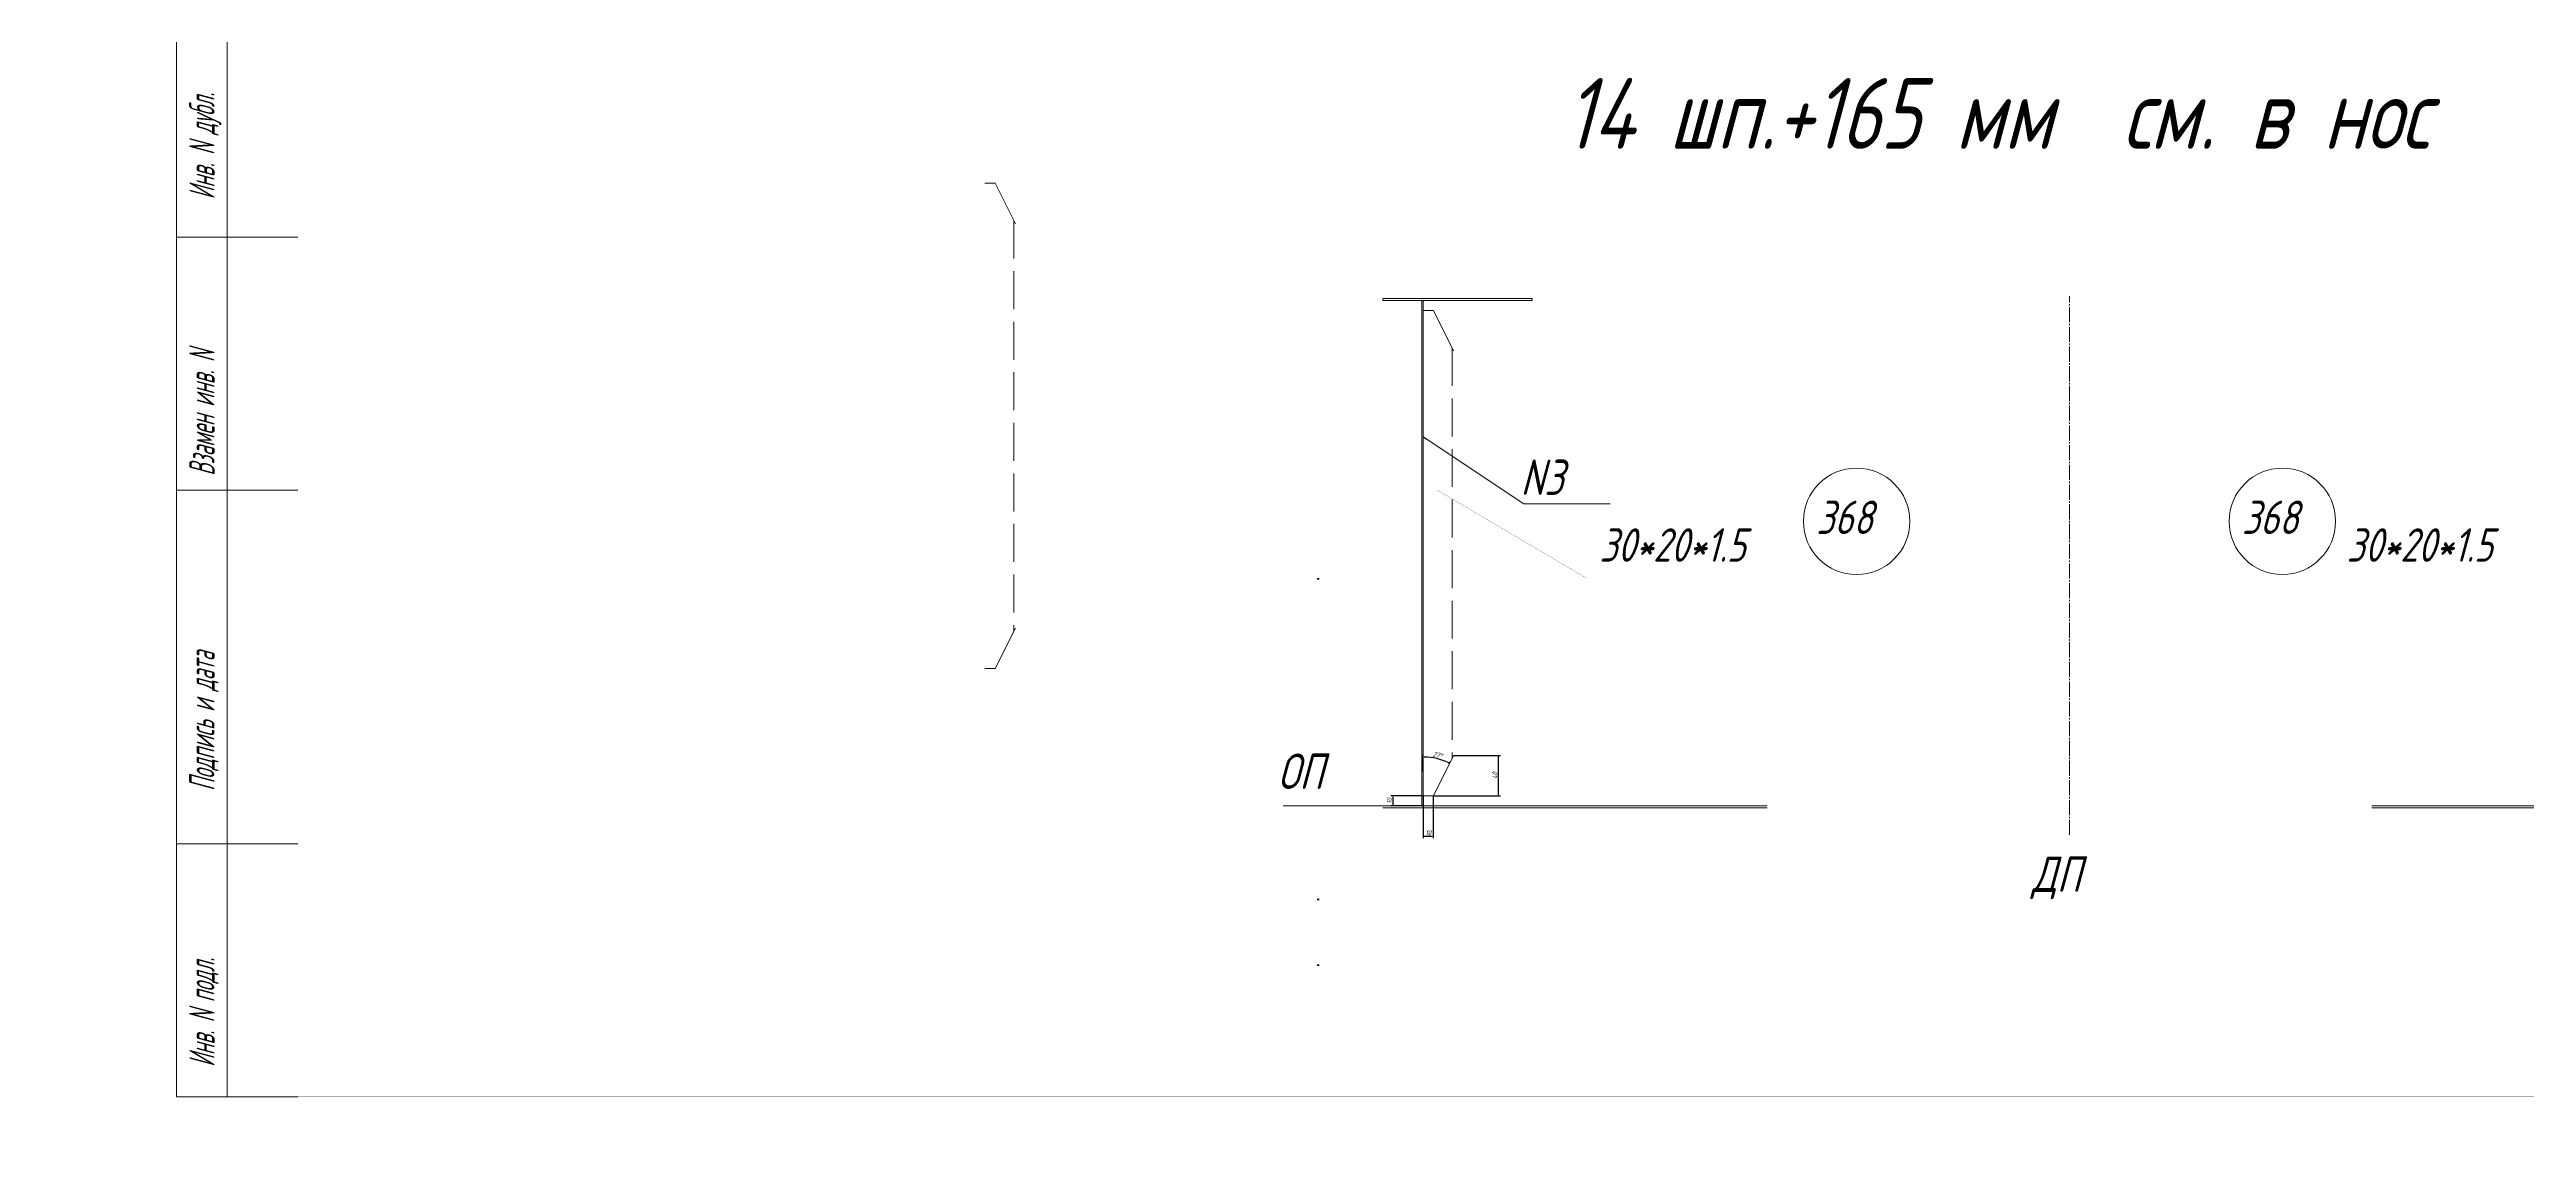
# Model space of a CAD drawing. Header units: millimetres. Extents: x 77380 to 135900, y -26587 to 17301.
# Drawn here: x 119035 to 121484, y -1866 to -780 of the extents above; entities that cross this region are included whole.
import ezdxf

# ---------------------------------------------------------------- set-up
doc = ezdxf.new("R2010")
doc.units = ezdxf.units.MM
for name, pattern in [('K5LT32768', [0]), ('K5LT32769', [50, 37.5, -12.5]), ('K5LT32772', [0]), ('K5LT32776', [0]), ('K5LT32780', [0]), ('K5LT32784', [850.2, 600, -125, 0.2, -125]), ('K5LT32835', [0]), ('K5LT_AXLED', [19.5, 15, -1.5, 1.5, -1.5]), ('K5LT_BASIC', [0]), ('K5LT_THIN', [0]), ('K5LT_THIN_INCLUDED_TO_HATCHING', [0])]:
    doc.linetypes.add(name, pattern=pattern)
doc.layers.add('4001', color=7, linetype='Continuous')
doc.layers.add('РАЗМЕРЫ', color=3, linetype='Continuous', lineweight=25)
doc.styles.add('KDIMTEXTSTYLE', font='GOST_AU.SHX', dxfattribs={"width": 0.96, "oblique": 15, "height": 5})
doc.styles.add('KTEXTSTYLE', font='GOST_AU.SHX', dxfattribs={"width": 0.96, "height": 5})
doc.dimstyles.new('KDIMSTYLE (1.00)', dxfattribs={"dimtxt": 5, "dimasz": 1, "dimexe": 2, "dimexo": 0, "dimgap": 1, "dimtad": 1, "dimtxsty": 'KDIMTEXTSTYLE', "dimsah": 1, "dimcen": 0, "dimdle": 1, "dimadec": 0, "dimazin": 0, "dimtfac": 0.667, "dimtmove": 0, "dimatfit": 3, "dimfxl": 1, "dimtvp": 1, "dimtolj": 1, "dimtzin": 0, "dimarcsym": 0})

# ---------------------------------------------------------------- blocks, each defined once
blk = doc.blocks.new('U102')
at = {"color": 7, "linetype": 'K5LT32780', "const_width": 0.18}
blk.add_lwpolyline([(110125.3, 12764.4), (118535.3, 12764.4), (118535.3, 18704.4), (110125.3, 18704.4)], close=True, dxfattribs=at)
blk = doc.blocks.new('U214')
at = {"color": 6, "linetype": 'K5LT32776', "lineweight": 18, "true_color": 0xff00ff}
for p, q in [((118615.3, 12814.4), (118615.3, 14264.4)), ((118615.3, 14264.4), (118735.3, 14264.4)), ((118615.3, 13914.4), (118735.3, 13914.4)), ((118735.3, 13664.4), (118615.3, 13664.4)), ((118615.3, 13414.4), (118735.3, 13414.4)), ((118735.3, 13064.4), (118615.3, 13064.4)), ((118735.3, 12814.4), (118615.3, 12814.4))]:
    blk.add_line(p, q, dxfattribs=at)
at = {"color": 7, "linetype": 'K5LT32780', "lineweight": 18}
blk.add_line((118665.3, 14264.4), (118665.3, 12814.4), dxfattribs=at)
at = {"color": 7, "char_height": 2.5, "attachment_point": 1, "rotation": 90, "style": 'KTEXTSTYLE'}
for s, insert in [('\\H3.5;\\W0.965;\\Q15;\\Q15;\\W0.665;\\H25.00;Подпись и дата', (118627.8, 13969.8)), ('\\H3.5;\\W0.965;\\Q15;\\Q15;\\W0.665;\\H25.00;Инв. N дубл.', (118627.8, 13701.9)), ('\\H3.5;\\W0.965;\\Q15;\\Q15;\\W0.665;\\H25.00;Взамен инв. N', (118627.8, 13428.6)), ('\\H3.5;\\W0.965;\\Q15;\\Q15;\\W0.665;\\H25.00;Подпись и дата', (118627.8, 13116.9)), ('\\H3.5;\\W0.965;\\Q15;\\Q15;\\W0.665;\\H25.00;Инв. N подл.', (118627.8, 12844))]:
    blk.add_mtext(s, dxfattribs=dict(at, insert=insert))
blk = doc.blocks.new('U213')
at = {"color": 6, "linetype": 'K5LT32776', "lineweight": 18, "true_color": 0xff00ff}
for p, q in [((118735.3, 15684.4), (118615.3, 15684.4)), ((118615.3, 14484.4), (118615.3, 15684.4)), ((118735.3, 15084.4), (118615.3, 15084.4)), ((118735.3, 14484.4), (118615.3, 14484.4))]:
    blk.add_line(p, q, dxfattribs=at)
at = {"color": 7, "linetype": 'K5LT32780', "lineweight": 18}
blk.add_line((118665.3, 15684.4), (118665.3, 14484.4), dxfattribs=at)
blk.add_blockref('U214', (0, 0))
at = {"color": 7, "char_height": 2.5, "attachment_point": 1, "rotation": 90, "style": 'KTEXTSTYLE'}
for s, insert in [('\\H3.5;\\W0.965;\\Q15;\\Q15;\\W0.665;\\H25.00;Первичное применение', (118627.8, 15233.2)), ('\\H3.5;\\W0.965;\\Q15;\\Q15;\\W0.665;\\H25.00;Справ. N', (118627.8, 14706.6))]:
    blk.add_mtext(s, dxfattribs=dict(at, insert=insert))
blk = doc.blocks.new('U211')
at = {"color": 7, "linetype": 'K5LT32780', "const_width": 0.18}
for points in [[(118535.3, 12764.4), (126945.3, 12764.4), (126945.3, 18704.4), (118535.3, 18704.4)], [(118735.3, 12814.4), (126895.3, 12814.4), (126895.3, 18654.4), (118735.3, 18654.4)]]:
    blk.add_lwpolyline(points, close=True, dxfattribs=at)
blk.add_blockref('U213', (0, 0))
blk = doc.blocks.new('U227')
at = {"layer": '4001', "color": 7, "linetype": 'K5LT32835', "lineweight": 18}
for p, q in [((119848.2, 13467), (119848.2, 13467)), ((119848.2, 13467), (119848.3, 13467)), ((119848.3, 13466.9), (119848.3, 13467)), ((119848.3, 13466.9), (119848.3, 13467)), ((119848.5, 13466.8), (119848.4, 13466.9)), ((119848.4, 13466.9), (119848.4, 13466.9)), ((119848.4, 13466.8), (119848.5, 13466.9)), ((119848.4, 13466.9), (119848.4, 13466.9)), ((119848.5, 13466.7), (119848.5, 13466.8)), ((119848.5, 13466.7), (119848.6, 13466.8)), ((119848.5, 13466.8), (119848.6, 13466.8)), ((119848.6, 13466.6), (119848.6, 13466.8)), ((119848.6, 13466.6), (119848.8, 13466.7)), ((119848.6, 13466.7), (119848.7, 13466.7)), ((119848.8, 13466.4), (119848.7, 13466.7)), ((119848.7, 13466.5), (119848.7, 13466.7)), ((119848.7, 13466.5), (119848.9, 13466.6)), ((119848.7, 13466.6), (119848.9, 13466.6)), ((119848.9, 13466.4), (119848.8, 13466.6)), ((119848.8, 13466.4), (119849.1, 13466.5)), ((119848.8, 13466.5), (119849, 13466.5)), ((119849, 13466.3), (119848.9, 13466.6)), ((119848.9, 13466.3), (119849.2, 13466.4)), ((119848.9, 13466.3), (119849.2, 13466.4)), ((119849.1, 13466.1), (119849, 13466.5)), ((119849, 13466.2), (119849, 13466.5)), ((119849, 13466.2), (119849.3, 13466.3)), ((119849.2, 13466), (119849.1, 13466.4)), ((119849.1, 13466.2), (119849.4, 13466.3)), ((119849.1, 13466.1), (119849.5, 13466.2)), ((119849.3, 13466), (119849.2, 13466.4)), ((119849.2, 13466.1), (119849.5, 13466.2)), ((119849.2, 13466), (119849.6, 13466.1)), ((119849.4, 13465.8), (119849.3, 13466.3)), ((119849.4, 13465.9), (119849.3, 13466.3)), ((119849.3, 13466), (119849.7, 13466.1)), ((119849.3, 13465.9), (119849.8, 13466)), ((119849.5, 13465.7), (119849.4, 13466.2)), ((119849.4, 13465.9), (119849.8, 13466)), ((119849.4, 13465.8), (119849.9, 13465.9)), ((119849.6, 13465.6), (119849.5, 13466.2)), ((119849.5, 13465.8), (119850, 13465.9)), ((119849.5, 13465.7), (119850.1, 13465.8)), ((119849.8, 13465.5), (119849.6, 13466.1)), ((119849.7, 13465.6), (119849.6, 13466.1)), ((119849.6, 13465.6), (119850.1, 13465.8)), ((119849.6, 13465.6), (119850.2, 13465.7)), ((119849.8, 13465.4), (119849.7, 13466)), ((119849.7, 13465.5), (119850.3, 13465.7)), ((119849.9, 13465.3), (119849.8, 13466)), ((119849.8, 13465.4), (119850.4, 13465.6)), ((119849.8, 13465.5), (119850.4, 13465.6)), ((119850.1, 13465.2), (119849.9, 13465.9)), ((119850, 13465.2), (119849.9, 13465.9)), ((119849.9, 13465.3), (119850.6, 13465.5)), ((119849.9, 13465.4), (119850.5, 13465.5)), ((119850.2, 13465.1), (119850, 13465.8)), ((119850, 13465.3), (119850.7, 13465.4)), ((119850, 13465.2), (119850.7, 13465.3)), ((119850.2, 13465), (119850.1, 13465.8)), ((119850.1, 13465.2), (119850.6, 13465.3)), ((119850.1, 13465.1), (119850.6, 13465.2)), ((119850.4, 13464.9), (119850.2, 13465.7)), ((119850.3, 13464.9), (119850.2, 13465.7)), ((119850.2, 13465.1), (119850.5, 13465.1)), ((119850.2, 13465), (119850.5, 13465)), ((119850.4, 13465), (119850.3, 13465.6)), ((119850.3, 13464.9), (119850.4, 13465)), ((119850.3, 13464.9), (119850.4, 13464.9)), ((119850.5, 13465.1), (119850.4, 13465.6)), ((119850.6, 13465.2), (119850.5, 13465.5)), ((119850.5, 13465.2), (119850.5, 13465.5)), ((119850.6, 13465.3), (119850.6, 13465.4)), ((119850.7, 13465.4), (119850.7, 13465.4))]:
    blk.add_line(p, q, dxfattribs=at)
at = {"layer": '4001', "color": 7, "linetype": 'K5LT_THIN', "lineweight": 18}
for p, q in [((119848.2, 13467), (119851.5, 13464.8)), ((119947.7, 13400.7), (119848.2, 13467))]:
    blk.add_line(p, q, dxfattribs=at)
at = {"layer": '4001', "color": 7, "linetype": 'K5LT32835', "const_width": 0.18}
blk.add_lwpolyline([(119850.7, 13465.4), (119848.2, 13467), (119850.4, 13464.9)], close=True, dxfattribs=at)
blk = doc.blocks.new('*D764')
at = {"layer": 'Defpoints', "color": 0}
for p in [(120393.2, -1518), (120363.2, -1528), (120393.2, -1528)]:
    blk.add_point(p, dxfattribs=at)
at = {"layer": 'РАЗМЕРЫ', "color": 0, "lineweight": -2}
for p, q in [((120393.2, -1518), (120361.2, -1518)), ((120393.2, -1528), (120361.2, -1528)), ((120363.2, -1519), (120363.2, -1527))]:
    blk.add_line(p, q, dxfattribs=at)
at = {"layer": 'РАЗМЕРЫ', "color": 0}
for points in [[(120363.4, -1519), (120363.1, -1519), (120363.2, -1518)], [(120363.1, -1527), (120363.4, -1527), (120363.2, -1528)]]:
    blk.add_solid(points, dxfattribs=at)
at = {"layer": 'РАЗМЕРЫ', "color": 0, "insert": (120359.7, -1523), "char_height": 5, "attachment_point": 5, "rotation": 90, "style": 'KDIMTEXTSTYLE'}
blk.add_mtext('\\A1;10', dxfattribs=at)
blk = doc.blocks.new('*D766')
at = {"layer": 'Defpoints', "color": 0}
for p in [(120393.2, -1518), (120403.2, -1518), (120403.2, -1558)]:
    blk.add_point(p, dxfattribs=at)
at = {"layer": 'РАЗМЕРЫ', "color": 0, "lineweight": -2}
for p, q in [((120393.2, -1518), (120393.2, -1560)), ((120403.2, -1518), (120403.2, -1560)), ((120394.2, -1558), (120402.2, -1558))]:
    blk.add_line(p, q, dxfattribs=at)
at = {"layer": 'РАЗМЕРЫ', "color": 0}
for points in [[(120394.2, -1557.8), (120394.2, -1558.2), (120393.2, -1558)], [(120402.2, -1558.2), (120402.2, -1557.8), (120403.2, -1558)]]:
    blk.add_solid(points, dxfattribs=at)
at = {"layer": 'РАЗМЕРЫ', "color": 0, "insert": (120398.2, -1554.5), "char_height": 5, "attachment_point": 5, "style": 'KDIMTEXTSTYLE'}
blk.add_mtext('\\A1;10', dxfattribs=at)
blk = doc.blocks.new('*D768')
at = {"layer": 'Defpoints', "color": 0}
for p in [(120423.3, -1478), (120467.6, -1478), (120403.2, -1518)]:
    blk.add_point(p, dxfattribs=at)
at = {"layer": 'РАЗМЕРЫ', "color": 0, "lineweight": -2}
for p, q in [((120423.3, -1478), (120469.6, -1478)), ((120467.6, -1517), (120467.6, -1479)), ((120403.2, -1518), (120469.6, -1518))]:
    blk.add_line(p, q, dxfattribs=at)
at = {"layer": 'РАЗМЕРЫ', "color": 0}
for points in [[(120467.8, -1479), (120467.4, -1479), (120467.6, -1478)], [(120467.4, -1517), (120467.8, -1517), (120467.6, -1518)]]:
    blk.add_solid(points, dxfattribs=at)
at = {"layer": 'РАЗМЕРЫ', "color": 0, "insert": (120464.1, -1498), "char_height": 5, "attachment_point": 5, "rotation": 90, "style": 'KDIMTEXTSTYLE'}
blk.add_mtext('\\A1;40', dxfattribs=at)
blk = doc.blocks.new('*D771')
at = {"layer": 'Defpoints', "color": 0}
for p in [(120393.2, -1494), (120411, -1482.4), (120419, -1486.5), (120393.2, -1537.9)]:
    blk.add_point(p, dxfattribs=at)
at = {"layer": 'РАЗМЕРЫ', "color": 0, "lineweight": -2}
for p, q in [((120393.2, -1494), (120393.2, -1477.6)), ((120419, -1486.5), (120420.3, -1484))]:
    blk.add_line(p, q, dxfattribs=at)
blk.add_arc((120393.2, -1537.9), 58.3, 64.354, 89.0176, dxfattribs=at)
at = {"layer": 'РАЗМЕРЫ', "color": 0}
for points in [[(120394.2, -1479.5), (120394.2, -1479.8), (120393.2, -1479.6)], [(120418.4, -1485.5), (120418.6, -1485.2), (120419.4, -1485.8)]]:
    blk.add_solid(points, dxfattribs=at)
at = {"layer": 'РАЗМЕРЫ', "color": 0, "insert": (120407.5, -1477.6), "char_height": 5, "attachment_point": 5, "rotation": 346.6858, "style": 'KDIMTEXTSTYLE'}
blk.add_mtext('\\A1;27%%d', dxfattribs=at)

msp = doc.modelspace()

# ---------------------------------------------------------------- linework, layer by layer
at = {"color": 7, "linetype": 'K5LT_THIN', "lineweight": 18}
for p, q in [((119969.8, -912.163), (119959.8, -912.163)), ((119969.8, -912.163), (119989.855, -952.163)), ((120353.239, -1026.005), (120353.239, -1028.005)), ((120403.239, -1038.005), (120393.239, -1038.005)), ((120403.239, -1038.005), (120423.294, -1078.005)), ((119989.855, -1352.162), (119969.8, -1392.162)), ((119969.8, -1392.162), (119959.8, -1392.162)), ((120423.294, -1478.005), (120403.239, -1518.005)), ((120403.239, -1518.005), (120393.239, -1518.005))]:
    msp.add_line(p, q, dxfattribs=at)
at = {"color": 3, "linetype": 'K5LT32769', "lineweight": 18, "true_color": 0x00ff00}
for p, q in [((119988.356, -949.171), (119988.356, -1355.154)), ((120421.794, -1075.014), (120421.794, -1480.996))]:
    msp.add_line(p, q, dxfattribs=at)
at = {"color": 3, "linetype": 'K5LT32768', "lineweight": 18, "true_color": 0x00ff00}
for p, q in [((120501.015, -1026.005), (120353.239, -1026.005)), ((120500.93, -1028.005), (120353.239, -1028.005)), ((120391.739, -1528.005), (120391.739, -1028.005)), ((120393.239, -1028.005), (120418.739, -1028.005)), ((120393.239, -1488.005), (120393.239, -1028.005)), ((120393.239, -1528.005), (120393.239, -1028.005)), ((120393.239, -1494.005), (120393.239, -1528.005)), ((120353.239, -1528.005), (120733.239, -1528.005)), ((120353.239, -1530.005), (120733.239, -1530.005)), ((120393.239, -1528.005), (120733.239, -1528.005)), ((121711.464, -1528.005), (121331.464, -1528.005)), ((121671.464, -1528.005), (121331.464, -1528.005)), ((121711.464, -1530.005), (121331.464, -1530.005))]:
    msp.add_line(p, q, dxfattribs=at)
at = {"color": 7, "linetype": 'K5LT_THIN_INCLUDED_TO_HATCHING', "lineweight": 18}
msp.add_line((120500.93, -1028.005), (120501.015, -1026.005), dxfattribs=at)
at = {"color": 30, "linetype": 'K5LT_AXLED', "lineweight": 18, "true_color": 0xff8000}
msp.add_line((121032.352, -1556.645), (121032.352, -1024.005), dxfattribs=at)
at = {"color": 7, "linetype": 'K5LT32780', "lineweight": 18}
msp.add_line((120492.722, -1229.321), (120578.041, -1229.321), dxfattribs=at)
at = {"color": 5, "linetype": 'K5LT_BASIC', "lineweight": 60, "true_color": 0x0000ff}
for p, q in [((120288.347, -1303.509), (120290.347, -1303.509)), ((120288.347, -1620.509), (120290.347, -1620.509)), ((120288.347, -1685.509), (120290.347, -1685.509))]:
    msp.add_line(p, q, dxfattribs=at)
at = {"color": 1, "linetype": 'K5LT32784', "lineweight": 18, "true_color": 0xff0000}
for p, q in [((120733.239, -1528.005), (120254.855, -1528.005)), ((121331.464, -1528.005), (121809.848, -1528.005))]:
    msp.add_line(p, q, dxfattribs=at)
at = {"color": 3, "linetype": 'K5LT32768', "true_color": 0x00ff00, "const_width": 0.18}
for points in [[(119989.855, -952.163), (119989.855, -1352.162)], [(120423.294, -1078.005), (120423.294, -1478.005)]]:
    msp.add_lwpolyline(points, dxfattribs=at)
at = {"color": 1, "linetype": 'K5LT32772', "true_color": 0xff0000, "const_width": 0.18}
for points in [[(120878.167, -1302.906), (120554.939, -1302.906), (120406.394, -1215.221)], [(121186.537, -1302.906), (121509.764, -1302.906), (121658.309, -1215.221)]]:
    msp.add_lwpolyline(points, dxfattribs=at)
at = {"color": 1, "linetype": 'K5LT32772', "lineweight": 18, "true_color": 0xff0000}
for centre in [(120821.806, -1246.546), (121242.897, -1246.546)]:
    msp.add_circle(centre, 52.603, dxfattribs=at)

# ---------------------------------------------------------------- block references
for name in ['U102', 'U211', 'U227']:
    msp.add_blockref(name, (545.046, -14630.011))

# ---------------------------------------------------------------- texts
at = {"color": 7, "char_height": 2.5, "attachment_point": 1, "style": 'KTEXTSTYLE'}
for s, insert in [('\\H3.5;\\W0.965;\\Q15;\\Q15;\\H70.00;14 шп.+165 мм  см. в нос', (120533.226, -808.143)), ('\\H3.5;\\W0.965;\\Q15;\\Q15;\\H35.00;N3', (120489.42, -1185.469)), ('\\H3.5;\\W0.965;\\Q15;\\Q15;\\H33.00;{\\c255;368}', (120781.826, -1226.07)), ('\\H3.5;\\W0.965;\\Q15;\\Q15;\\H33.00;{\\c255;368}', (121202.761, -1226.07)), ('\\H3.5;\\W0.965;\\Q15;\\Q15;\\H33.00;{\\c255;30*20*1.5}', (120567.399, -1253.467)), ('\\H3.5;\\W0.965;\\Q15;\\Q15;\\H33.00;{\\c255;30*20*1.5}', (121306.302, -1253.467)), ('\\H3.5;\\W0.965;\\Q15;\\Q15;\\H35.00;ОП', (120249.223, -1476.244)), ('\\H3.5;\\W0.965;\\Q15;\\Q15;\\H35.00;ДП', (120995.133, -1577.993))]:
    msp.add_mtext(s, dxfattribs=dict(at, insert=insert))

# ---------------------------------------------------------------- dimensions: what is measured, and where the dimension line sits
at = {"layer": 'РАЗМЕРЫ'}
dim = msp.add_angular_dim_3p(base=(120411.022, -1482.402), center=(120393.239, -1537.95), p1=(120393.239, -1494.005), p2=(120419.048, -1486.474), dimstyle='KDIMSTYLE (1.00)', override={"dimlfac": 1, "dimtxsty": 'KDIMTEXTSTYLE', "dimsah": 1, "dimtdec": 0, "dimtolj": 1}, dxfattribs=at)
dim.commit()
dim.dimension.update_dxf_attribs({"geometry": '*D771', "text_midpoint": (120407.521, -1477.598)})
for base, p1, p2, picture, middle in [((120467.606, -1478.005), (120403.239, -1518.005), (120423.294, -1478.005), '*D768', (120464.106, -1498.005)), ((120363.239, -1528.005), (120393.239, -1518.005), (120393.239, -1528.005), '*D764', (120359.739, -1523.005))]:
    dim = msp.add_linear_dim(base=base, p1=p1, p2=p2, angle=90, dimstyle='KDIMSTYLE (1.00)', override={"dimlfac": 1, "dimtxsty": 'KDIMTEXTSTYLE', "dimsah": 1, "dimtolj": 1}, dxfattribs=at)
    dim.commit()
    dim.dimension.update_dxf_attribs({"geometry": picture, "text_midpoint": middle})
dim = msp.add_linear_dim(base=(120403.239, -1558.005), p1=(120393.239, -1518.005), p2=(120403.239, -1518.005), dimstyle='KDIMSTYLE (1.00)', override={"dimlfac": 1, "dimtxsty": 'KDIMTEXTSTYLE', "dimsah": 1, "dimtolj": 1}, dxfattribs=at)
dim.commit()
dim.dimension.update_dxf_attribs({"geometry": '*D766', "text_midpoint": (120398.239, -1554.505)})

doc.saveas('drawing.dxf')
